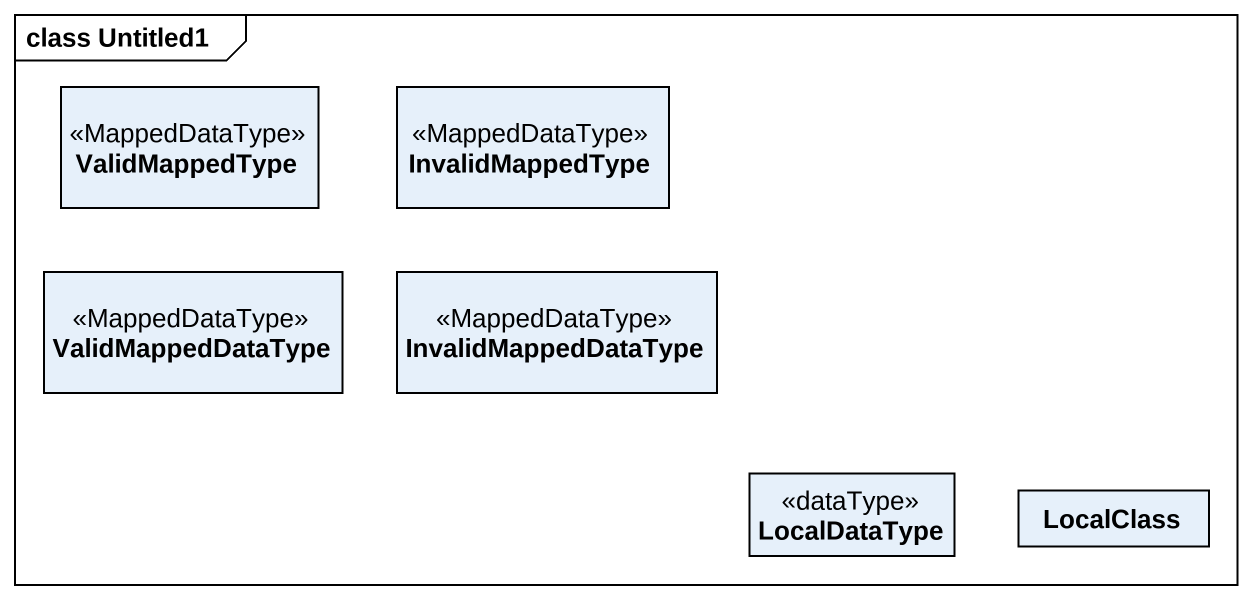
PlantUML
@startuml
mainframe class Untitled1
hide circle
hide empty members
class ValidMappedType <<MappedDataType>>
class InvalidMappedType <<MappedDataType>>
class ValidMappedDataType <<MappedDataType>>
class InvalidMappedDataType <<MappedDataType>>
class LocalDataType <<dataType>>
class LocalClass
@enduml
